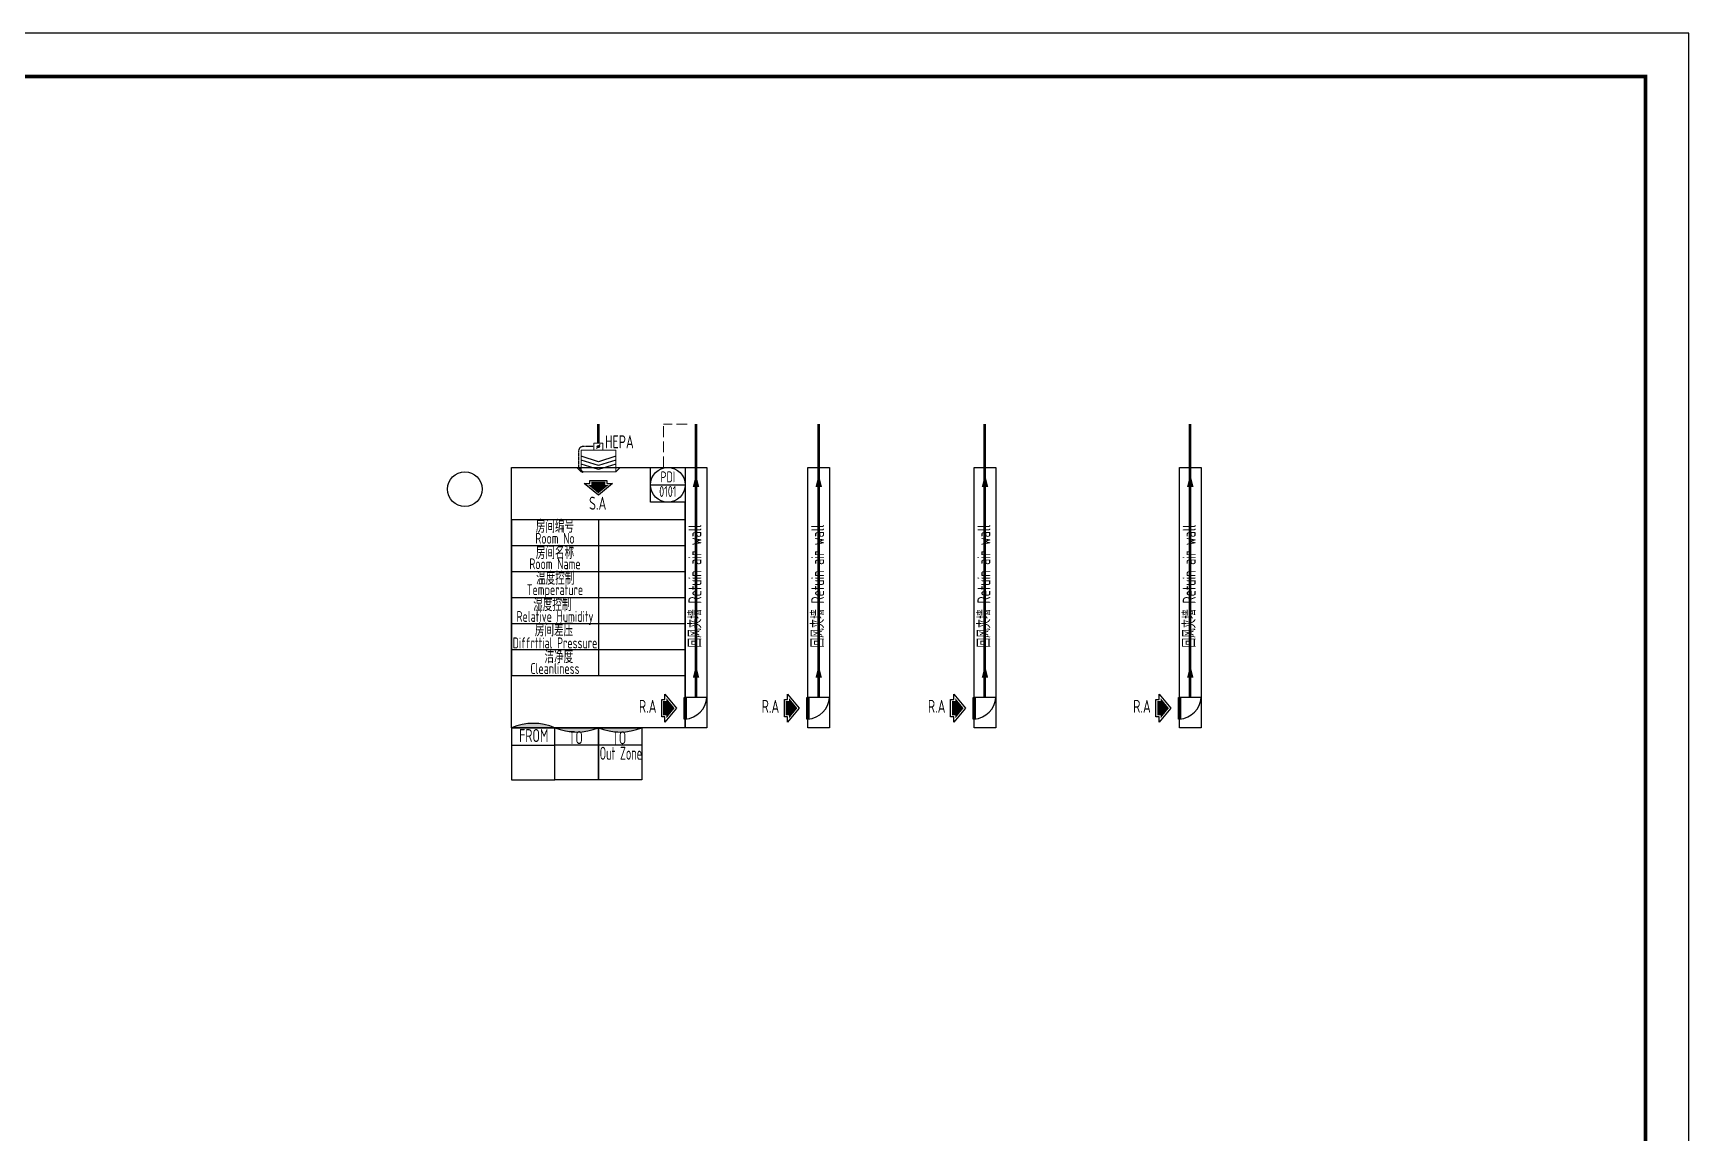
# Model space of a CAD drawing. Header units: millimetres. Extents: x -13522 to 160130, y -106845 to 23204.
# Drawn here: x 67605 to 105761, y -25349 to 0 of the extents above; entities that cross this region are included whole.
import ezdxf
from ezdxf.enums import TextEntityAlignment as Align

# ---------------------------------------------------------------- set-up
doc = ezdxf.new("R2010")
doc.units = ezdxf.units.MM
doc.set_wipeout_variables(frame=1)
doc.linetypes.add('DASH', pattern=[0.35, 0.25, -0.1])
doc.linetypes.add('DASHDOT2', pattern=[0.5, 0.25, -0.125, 0, -0.125])
for name, color, linetype in [('0DataFlow-NsCAH', 7, 'Continuous'), ('0DataFlow-NsNT-INSTRUMENT', 30, 'Continuous'), ('0DataFlow-NsNT-LET-HEPA', 4, 'Continuous'), ('0DataFlow-NsNT-ROOM', 8, 'Continuous'), ('0DataFlow-NsText', 2, 'Continuous'), ('0DataFlow-NsTitanTitle', 8, 'Continuous')]:
    doc.layers.add(name, color=color, linetype=linetype)
for name, color, linetype, lineweight in [('0DataFlow-NsNT-DUCT-E.A', 52, 'Continuous', 50), ('0DataFlow-NsNT-DUCT-F.A', 80, 'Continuous', 50), ('0DataFlow-NsNT-DUCT-R.A', 200, 'Continuous', 50), ('0DataFlow-NsNT-DUCT-S.A', 100, 'Continuous', 50), ('0DataFlow-NsNT-INSTRUMENT-LINE', 161, 'DASH', 13)]:
    doc.layers.add(name, color=color, linetype=linetype, lineweight=lineweight)
doc.styles.add('DataFlow', font='tssdeng.shx', dxfattribs={"width": 0.7, "bigfont": 'hztxt.shx'})

# ---------------------------------------------------------------- blocks, each defined once
blk = doc.blocks.new('NsCAH-DrawFrame')
blk.add_lwpolyline([(-83100, -1000), (1000, -1000), (1000, 58400), (-83100, 58400)], close=True)
at = {"const_width": 90}
blk.add_lwpolyline([(-80600, 0), (0, 0), (0, 57400), (-80600, 57400)], close=True, dxfattribs=at)
blk = doc.blocks.new('NsCAH-RE-HEPA')
blk.add_hatch(color=4).paths.add_polyline_path([(0, -599), (-235, -406), (-164, -406), (-164, -332), (164, -332), (164, -406), (235, -406)])
at = {"color": 1, "lineweight": 20}
for p, q in [((400, 400), (-400, 400)), ((-400, -100), (-400, 400)), ((400, -100), (400, 400)), ((-400, -100), (-500, 0)), ((400, -100), (500, 0)), ((400, -100), (-400, -100))]:
    blk.add_line(p, q, dxfattribs=at)
at = {"color": 4, "linetype": 'DASHDOT2', "ltscale": 0.2}
for p, q in [((-102, 480), (-355, 480)), ((-455, 380), (-455, 0)), ((-455, 0), (-366, -100))]:
    blk.add_line(p, q, dxfattribs=at)
at = {"color": 7}
blk.add_line((-44, 435), (44, 524), dxfattribs=at)
blk.add_line((-44, 435), (44, 524), dxfattribs=at)
at = {"color": 4}
for p, q in [((0, 130), (-400, 258)), ((0, 40), (-400, 168)), ((0, -50), (-400, 78)), ((400, 258), (0, 130)), ((400, 168), (0, 40)), ((400, 78), (0, -50))]:
    blk.add_line(p, q, dxfattribs=at)
at = {"color": 1, "lineweight": 20}
blk.add_lwpolyline([(-102, 559), (102, 559), (102, 400), (-102, 400)], close=True, dxfattribs=at)
blk.add_lwpolyline([(-102, 559), (102, 559), (102, 400), (-102, 400)], close=True, dxfattribs=at)
at = {"color": 0, "linetype": 'ByBlock', "ltscale": 0.5}
blk.add_lwpolyline([(0, -641), (-325, -374), (-197, -374), (-197, -300), (197, -300), (197, -374), (325, -374)], close=True, dxfattribs=at)
at = {"color": 7}
blk.add_circle((0, 480), 25, dxfattribs=at)
blk.add_circle((0, 480), 25, dxfattribs=at)
at = {"color": 1, "lineweight": 20}
blk.add_circle((-366, -100), 15.6, dxfattribs=at)
at = {"color": 4, "linetype": 'DASHDOT2', "ltscale": 0.2}
blk.add_arc((-355, 380), 100, 90, 180, dxfattribs=at)
at = {"layer": '0DataFlow-NsNT-DUCT-S.A', "lineweight": 50}
blk.add_line((0, 559), (0, 1000), dxfattribs=at)
at = {"color": 7, "style": 'DataFlow', "width": 0.7}
for s, p in [('HEPA', (153, 440)), ('S.A', (-214, -975))]:
    blk.add_text(s, height=300, dxfattribs=at).set_placement(p)
at = {"color": 30, "style": 'DataFlow', "width": 0.7}
blk.add_attdef('AIRFILTERUNIT', (499, 99), '', height=300, dxfattribs=at)
at = {"layer": '0DataFlow-NsCAH', "style": 'DataFlow', "width": 0.7, "flags": 1}
for tag, p in [('VERSION', (0, 0)), ('SYSTEMNUM', (0, -300)), ('NOTE', (0, -600))]:
    blk.add_attdef(tag, p, '', height=200, dxfattribs=at)
blk = doc.blocks.new('NSCAH-Room-S')
for p, q in [((0, 4800), (4000, 4800)), ((0, 4800), (0, 1200)), ((2000, 4800), (2000, 1200)), ((4000, 4800), (4000, 1200)), ((0, 4200), (4000, 4200)), ((0, 3600), (4000, 3600)), ((0, 3000), (4000, 3000)), ((0, 2400), (4000, 2400)), ((0, 1800), (4000, 1800)), ((0, 1200), (4000, 1200))]:
    blk.add_line(p, q)
blk.add_lwpolyline([(0, 6000), (4000, 6000), (4000, 0), (0, 0)], close=True)
at = {"color": 30, "style": 'DataFlow', "width": 0.7}
for s, p in [('房间编号', (1000, 4491)), ('房间名称', (1000, 3887)), ('温度控制', (1006, 3293)), ('湿度控制', (940, 2685)), ('房间差压', (978, 2104)), ('洁净度', (1089, 1487))]:
    blk.add_text(s, height=300, dxfattribs=at).set_placement(p, align=Align.CENTER)
at = {"color": 94, "style": 'DataFlow', "width": 0.7}
for s, p in [('Room No', (1000, 4241)), ('Room Name', (1000, 3653)), ('Temperature', (1000, 3057)), ('Relative Humidity', (1000, 2440)), ('Diffrttial Pressure', (1000, 1830)), ('Cleanliness', (1000, 1239))]:
    blk.add_text(s, height=250, dxfattribs=at).set_placement(p, align=Align.CENTER)
at = {"color": 30, "style": 'DataFlow', "width": 0.7}
for tag, p in [('ROOMNUM', (3000, 4350)), ('ROOMNAME', (3000, 3750)), ('SUMMERTEMP', (3000, 3150)), ('SUMMERREHUMIDITY', (3000, 2578)), ('ROOMPRESSURE', (3000, 1950)), ('CLEANGRADE', (3000, 1350))]:
    blk.add_attdef(tag, text='', height=300, dxfattribs=at).set_placement(p, align=Align.CENTER)
at = {"layer": '0DataFlow-NsCAH', "style": 'DataFlow', "width": 0.7, "flags": 1}
for tag, p in [('VERSION', (0, 0)), ('SYSTEMNUM', (0, -300)), ('NOTE', (0, -600))]:
    blk.add_attdef(tag, p, '', height=200, dxfattribs=at)
blk = doc.blocks.new('NsCAH-RE-Room-In')
h = blk.add_hatch(color=8)
h.dxf.hatch_style = 1
edge = h.paths.add_edge_path()
edge.add_line((-500, 0), (500, 0))
edge.add_arc((0, -1200), 1300, 67.3801, 112.6199)
at = {"color": 8}
for p, q in [((-500, 0), (500, 0)), ((-500, -400), (500, -400))]:
    blk.add_line(p, q, dxfattribs=at)
blk.add_lwpolyline([(500, 0), (-500, 0), (-500, -1200), (500, -1200)], close=True, dxfattribs=at)
blk.add_arc((0, -1200), 1300, 67.3801, 112.6199, dxfattribs=at)
at = {"color": 30, "style": 'DataFlow', "width": 0.7}
blk.add_text('FROM', height=300, dxfattribs=at).set_placement((10, -330), align=Align.CENTER)
at = {"style": 'DataFlow', "width": 0.7, "flags": 1}
blk.add_attdef('VERSION', (0, 0), '', height=200, dxfattribs=at)
at = {"layer": '0DataFlow-NsCAH', "style": 'DataFlow', "width": 0.7, "flags": 1}
for tag, p in [('SYSTEMNUM', (0, -300)), ('NOTE', (0, -600))]:
    blk.add_attdef(tag, p, '', height=200, dxfattribs=at)
at = {"layer": '0DataFlow-NsNT-ROOM', "color": 30, "style": 'DataFlow', "width": 0.7}
for tag, p in [('ROOMNUM', (19, -739)), ('CMH', (-10, -1094))]:
    blk.add_attdef(tag, text='', height=300, dxfattribs=at).set_placement(p, align=Align.CENTER)
blk = doc.blocks.new('NsCAH-RE-Room-Out')
h = blk.add_hatch(color=8)
h.dxf.hatch_style = 1
edge = h.paths.add_edge_path()
edge.add_line((-500, 0), (500, 0))
edge.add_arc((0, 1200), 1300, 247.3801, 292.6199, ccw=False)
at = {"color": 8}
for p, q in [((-500, 0), (500, 0)), ((500, -400), (-500, -400))]:
    blk.add_line(p, q, dxfattribs=at)
blk.add_lwpolyline([(-500, 0), (500, 0), (500, -1200), (-500, -1200)], close=True, dxfattribs=at)
blk.add_arc((0, 1200), 1300, 247.3801, 292.6199, dxfattribs=at)
at = {"color": 30, "style": 'DataFlow', "width": 0.7}
blk.add_text('TO', height=300, dxfattribs=at).set_placement((-22, -378), align=Align.CENTER)
at = {"style": 'DataFlow', "width": 0.7, "flags": 1}
blk.add_attdef('NOTE', (0, -600), '', height=200, dxfattribs=at)
at = {"color": 30, "style": 'DataFlow', "width": 0.7}
blk.add_attdef('CMH', text='', height=300, dxfattribs=at).set_placement((-10, -1094), align=Align.CENTER)
at = {"layer": '0DataFlow-NsCAH', "style": 'DataFlow', "width": 0.7, "flags": 1}
for tag, p in [('VERSION', (0, 0)), ('SYSTEMNUM', (0, -300))]:
    blk.add_attdef(tag, p, '', height=200, dxfattribs=at)
at = {"layer": '0DataFlow-NsNT-ROOM', "color": 30, "style": 'DataFlow', "width": 0.7}
blk.add_attdef('ROOMNUM', text='', height=300, dxfattribs=at).set_placement((19, -739), align=Align.CENTER)
blk = doc.blocks.new('NsCAH-RE-Room-PositiveAR')
h = blk.add_hatch(color=8)
h.dxf.hatch_style = 1
edge = h.paths.add_edge_path()
edge.add_line((-500, 0), (500, 0))
edge.add_arc((0, 1200), 1300, 247.3801, 292.6199, ccw=False)
at = {"color": 8}
for p, q in [((-500, 0), (500, 0)), ((500, -400), (-500, -400))]:
    blk.add_line(p, q, dxfattribs=at)
blk.add_lwpolyline([(-500, 0), (500, 0), (500, -1200), (-500, -1200)], close=True, dxfattribs=at)
blk.add_arc((0, 1200), 1300, 247.3801, 292.6199, dxfattribs=at)
at = {"color": 30, "style": 'DataFlow', "width": 0.7}
blk.add_text('TO', height=300, dxfattribs=at).set_placement((-22, -382), align=Align.CENTER)
at = {"color": 30, "style": 'DataFlow'}
for tag, width, p in [('ROOMNUM', 0.6, (19, -739)), ('CMH', 0.7, (-10, -1094))]:
    blk.add_attdef(tag, text='', height=300, dxfattribs=dict(at, width=width)).set_placement(p, align=Align.CENTER)
at = {"style": 'DataFlow', "width": 0.7, "flags": 1}
blk.add_attdef('NOTE', (0, -600), '', height=200, dxfattribs=at)
at = {"layer": '0DataFlow-NsCAH', "style": 'DataFlow', "width": 0.7, "flags": 1}
for tag, p in [('VERSION', (0, 0)), ('SYSTEMNUM', (0, -300))]:
    blk.add_attdef(tag, p, '', height=200, dxfattribs=at)
blk = doc.blocks.new('NsCAH-ReturnExhaust-ClipWall')
at = {"layer": '0DataFlow-NsNT-ROOM'}
for color, points in [(256, [(75, 5550), (-75, 5550), (0, 5850)]), (256, [(75, 1150), (-75, 1150), (0, 1450)]), (150, [(-492, 450), (-685, 215), (-685, 286), (-759, 286), (-759, 614), (-685, 614), (-685, 685)])]:
    blk.add_hatch(color=color, dxfattribs=at).paths.add_polyline_path(points)
h = blk.add_hatch(dxfattribs=at)
h.set_pattern_fill('ANSI37', color=150, scale=50, angle=-90)
h.set_pattern_definition([(315, (-172671.48, -404504.83), (56.126601, 56.126601), []), (45, (-172671.48, -404504.83), (-56.126601, 56.126601), [])])
h.paths.add_polyline_path([(-225, 700), (-225, 200), (-275, 200), (-275, 700)])
at = {"lineweight": 50}
blk.add_line((0, 700), (0, 7000), dxfattribs=at)
for points in [[(0, 5250), (0, 5550)], [(0, 850), (0, 1150)]]:
    blk.add_lwpolyline(points)
at = {"layer": '0DataFlow-NsNT-ROOM', "color": 8}
blk.add_line((250, 700), (-250, 700), dxfattribs=at)
blk.add_lwpolyline([(-250, 6000), (250, 6000), (250, 0), (-250, 0)], close=True, dxfattribs=at)
at = {"layer": '0DataFlow-NsNT-ROOM', "color": 0, "linetype": 'ByBlock', "ltscale": 0.5}
blk.add_lwpolyline([(-450, 450), (-717, 125), (-717, 253), (-791, 253), (-791, 647), (-717, 647), (-717, 775)], close=True, dxfattribs=at)
at = {"layer": '0DataFlow-NsNT-ROOM', "color": 150}
blk.add_lwpolyline([(-225, 700), (-225, 200), (-275, 200), (-275, 700)], close=True, dxfattribs=at)
at = {"layer": '0DataFlow-NsNT-ROOM', "color": 8}
blk.add_arc((-282, 732), 533, 273.4888, 356.5112, dxfattribs=at)
at = {"layer": '0DataFlow-NsCAH', "style": 'DataFlow', "width": 0.7, "flags": 1}
for tag, p in [('VERSION', (0, 0)), ('SYSTEMNUM', (0, -300)), ('NOTE', (0, -600))]:
    blk.add_attdef(tag, p, '', height=200, dxfattribs=at)
at = {"layer": '0DataFlow-NsText', "style": 'DataFlow', "width": 0.7}
blk.add_attdef('RETURN_EXHAUST_CLIPWALL', (125, 1850), '', height=300, rotation=90, dxfattribs=at)
blk.add_attdef('RETURN_EXHAUST', (-1315, 343), '', height=300, dxfattribs=at)
blk = doc.blocks.new('NsCAH-InstrumentP')
at = {"style": 'DataFlow', "width": 0.7, "flags": 1}
for tag, p in [('VERSION', (1500, 0)), ('SYSTEMNUM', (1500, -200)), ('NAME', (1517, -400)), ('AI', (1500, -614)), ('DI', (1500, -814)), ('PD-MAX', (1500, -1014)), ('PD-MIN', (1500, -1214)), ('SUBSTANCE', (1500, -1414)), ('PHASE', (1500, -1614)), ('DENSITY', (1500, -1814)), ('LOCATION', (1500, -2014)), ('SORT', (1500, -2214)), ('DRAWNUM', (1500, -2414)), ('NOTE', (1500, -2614))]:
    blk.add_attdef(tag, p, '', height=150, dxfattribs=at)
blk.add_wipeout([(-400, 400), (400, 400), (400, -400), (-400, -400)])
at = {"linetype": 'Continuous'}
blk.add_line((-400, 0), (400, 0), dxfattribs=at)
blk.add_lwpolyline([(-400, 400), (400, 400), (400, -400), (-400, -400)], close=True)
blk.add_circle((0, 0), 400, dxfattribs=at)
at = {"style": 'DataFlow', "width": 0.7}
for tag, p in [('HALARM', (522, 190)), ('LALARM', (522, -428))]:
    blk.add_attdef(tag, p, '', height=250, dxfattribs=at)
for tag, p in [('FUNCTION', (0, 57)), ('TAG', (0, -280))]:
    blk.add_attdef(tag, text='', height=250, dxfattribs=at).set_placement(p, align=Align.CENTER)
blk = doc.blocks.new('NsCAH-InstrumentL')
at = {"linetype": 'Continuous'}
blk.add_circle((0, 0), 400, dxfattribs=at)
at = {"style": 'DataFlow', "width": 0.7}
for tag, p in [('FUNCTION', (0, 57)), ('TAG', (0, -280))]:
    blk.add_attdef(tag, text='', height=250, dxfattribs=at).set_placement(p, align=Align.CENTER)
at = {"style": 'DataFlow', "width": 0.7, "flags": 1}
for tag, p in [('VERSION', (800, 0)), ('SYSTEMNUM', (800, -200)), ('NAME', (817, -400)), ('AI', (800, -614)), ('DI', (800, -814)), ('PD-MAX', (800, -1014)), ('PD-MIN', (800, -1214)), ('SUBSTANCE', (800, -1414)), ('PHASE', (800, -1614)), ('DENSITY', (800, -1814)), ('LOCATION', (800, -2014)), ('SORT', (800, -2214)), ('DRAWNUM', (800, -2414)), ('NOTE', (800, -2614))]:
    blk.add_attdef(tag, p, '', height=150, dxfattribs=at)

msp = doc.modelspace()

# ---------------------------------------------------------------- linework, layer by layer
at = {"layer": '0DataFlow-NsNT-INSTRUMENT-LINE', "ltscale": 1000}
for p in [(82131, -10010), (82681, -9010)]:
    msp.add_line(p, (82131, -9010), dxfattribs=at)

# ---------------------------------------------------------------- block references
for name, p in [('NsCAH-RE-Room-In', (79131, -16010)), ('NsCAH-RE-Room-Out', (80131, -16010))]:
    msp.add_blockref(name, p)
msp.add_blockref('NsCAH-RE-Room-PositiveAR', (81131, -16010)).add_auto_attribs({'ROOMNUM': 'Out Zone'})
at = {"layer": '0DataFlow-NsNT-DUCT-E.A'}
msp.add_blockref('NsCAH-ReturnExhaust-ClipWall', (82881, -16010), dxfattribs=at).add_auto_attribs({'RETURN_EXHAUST': 'R.A', 'RETURN_EXHAUST_CLIPWALL': '回风夹墙 Retuin air wall'})
at = {"layer": '0DataFlow-NsNT-DUCT-F.A'}
msp.add_blockref('NsCAH-ReturnExhaust-ClipWall', (85709, -16010), dxfattribs=at).add_auto_attribs({'RETURN_EXHAUST': 'R.A', 'RETURN_EXHAUST_CLIPWALL': '回风夹墙 Retuin air wall'})
at = {"layer": '0DataFlow-NsNT-DUCT-R.A'}
msp.add_blockref('NsCAH-ReturnExhaust-ClipWall', (89540, -16010), dxfattribs=at).add_auto_attribs({'RETURN_EXHAUST': 'R.A', 'RETURN_EXHAUST_CLIPWALL': '回风夹墙 Retuin air wall'})
at = {"layer": '0DataFlow-NsNT-DUCT-S.A'}
msp.add_blockref('NsCAH-ReturnExhaust-ClipWall', (94271, -16010), dxfattribs=at).add_auto_attribs({'RETURN_EXHAUST': 'R.A', 'RETURN_EXHAUST_CLIPWALL': '回风夹墙 Retuin air wall'})
at = {"layer": '0DataFlow-NsNT-INSTRUMENT'}
msp.add_blockref('NsCAH-InstrumentL', (77555, -10510), dxfattribs=at)
at = {"layer": '0DataFlow-NsNT-LET-HEPA'}
msp.add_blockref('NsCAH-RE-HEPA', (80631, -10010), dxfattribs=at)
at = {"layer": '0DataFlow-NsNT-ROOM'}
msp.add_blockref('NSCAH-Room-S', (78631, -16010), dxfattribs=at)
at = {"layer": '0DataFlow-NsTitanTitle'}
msp.add_blockref('NsCAH-DrawFrame', (104761, -58400), dxfattribs=at)

# ---------------------------------------------------------------- next in the draw order: block references
at = {"layer": '0DataFlow-NsNT-INSTRUMENT'}
msp.add_blockref('NsCAH-InstrumentP', (82231, -10410), dxfattribs=at).add_auto_attribs({'FUNCTION': 'PDI', 'TAG': '0101'})

doc.saveas('drawing.dxf')
